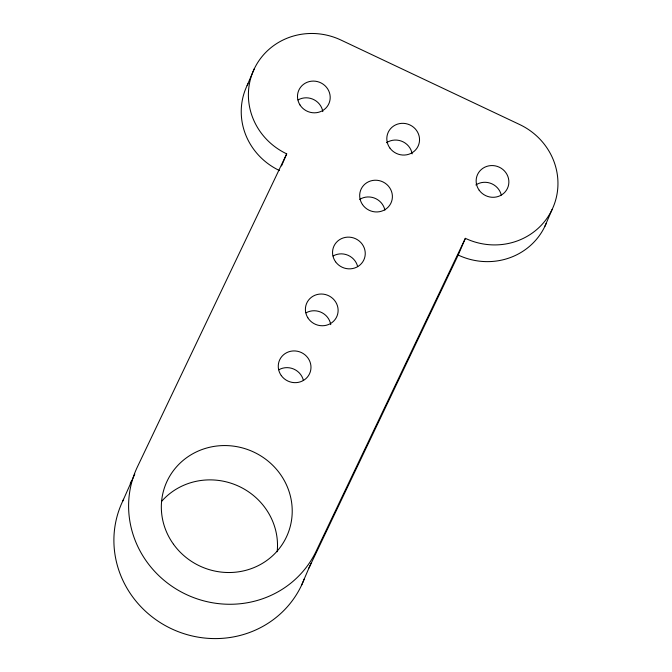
<?xml version="1.0" encoding="UTF-8"?>
<svg xmlns="http://www.w3.org/2000/svg" width="672" height="672" viewBox="0 0 672 672"><rect width="100%" height="100%" fill="white"/><g stroke="black" fill="none" stroke-linecap="round" stroke-linejoin="round"><path stroke-width="1.01" d="M247.12 85.52L254.285 68.796A65.881 63.034 23.2 0 1 340.981 40.06L519.649 124.53A65.881 63.034 23.2 0 1 552.065 209.588L544.9 226.313M122.732 501.127L134.786 474.071M281.526 165.934L286.7 153.854A65.881 63.034 23.2 0 1 254.285 68.796M301.4 585.606L308.944 568A98.818 94.55 23.2 0 0 311.018 563.312M308.944 568L458.203 255.049L465.368 238.333A65.881 63.034 23.2 0 0 552.065 209.588M286.7 153.854L137.441 466.805A98.818 94.55 23.2 0 0 186.068 594.392A98.818 94.55 23.2 0 0 316.109 551.275L465.368 238.333M386.509 142.708A16.472 15.758 23.2 0 1 412.163 153.871M546.151 223.499A65.881 63.034 23.2 0 1 458.203 255.049M304.231 578.995A98.818 94.55 23.2 0 1 173.804 629.832A98.818 94.55 23.2 0 1 123.631 499.296M161.557 501.438A65.881 63.034 23.2 0 1 237.25 485.579A65.881 63.034 23.2 0 1 277.183 551.762M298.04 99.935A16.472 15.758 23.2 0 1 322.82 111.602M475.843 184.943A16.472 15.758 23.2 0 1 501.287 195.082M333.119 255.965A16.472 15.758 23.2 0 1 357.672 266.641M279.535 170.579A65.881 63.034 23.2 0 1 248.035 83.689M359.705 199.391A16.472 15.758 23.2 0 1 384.905 210.134M278.838 369.76A16.472 15.758 23.2 0 1 303.4 380.436M130.276 483.529A98.818 94.55 23.2 0 1 131.645 480.774M306.037 312.833A16.472 15.758 23.2 0 1 330.75 324.626M335.58 261.794A16.472 15.758 23.2 0 0 363.787 260.03A16.472 15.758 23.2 0 0 347.332 237.157A16.472 15.758 23.2 0 0 335.58 261.794M307.818 317.755A16.472 15.758 23.2 0 0 336.143 317.898A16.472 15.758 23.2 0 0 321.325 294.017A16.472 15.758 23.2 0 0 307.818 317.755M173.494 544.236A65.881 63.034 23.2 0 0 286.331 537.197A65.881 63.034 23.2 0 0 220.5 445.687A65.881 63.034 23.2 0 0 173.494 544.236M299.947 104.899A16.472 15.758 23.2 0 0 328.272 104.882A16.472 15.758 23.2 0 0 313.312 81.085A16.472 15.758 23.2 0 0 299.947 104.899M479.186 190.226A16.472 15.758 23.2 0 0 507.402 188.471A16.472 15.758 23.2 0 0 490.938 165.589A16.472 15.758 23.2 0 0 479.186 190.226M389.852 147.991A16.472 15.758 23.2 0 0 418.068 146.236A16.472 15.758 23.2 0 0 401.604 123.354A16.472 15.758 23.2 0 0 389.852 147.991M362.485 204.557A16.472 15.758 23.2 0 0 390.751 203.49A16.472 15.758 23.2 0 0 374.884 180.23A16.472 15.758 23.2 0 0 362.485 204.557M281.299 375.589A16.472 15.758 23.2 0 0 309.515 373.834A16.472 15.758 23.2 0 0 293.051 350.952A16.472 15.758 23.2 0 0 281.299 375.589"/></g></svg>
